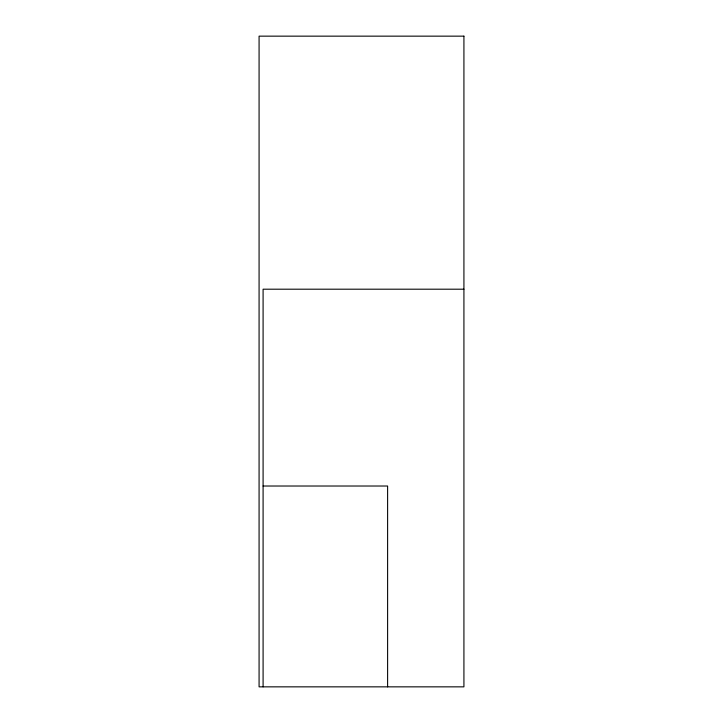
<?xml version="1.0" encoding="UTF-8"?>
<svg xmlns="http://www.w3.org/2000/svg" width="723" height="723" viewBox="0 0 723 723"><rect width="100%" height="100%" fill="white"/><g stroke="black" fill="none" stroke-linecap="round" stroke-linejoin="round"><path stroke-width="1.08" d="M463.922 289.2L263.091 289.2L263.091 686.85M263.091 486.019L387.609 486.019L387.609 686.85M463.922 36.15L259.078 36.15L259.078 686.85L463.922 686.85L463.922 36.15"/></g></svg>
